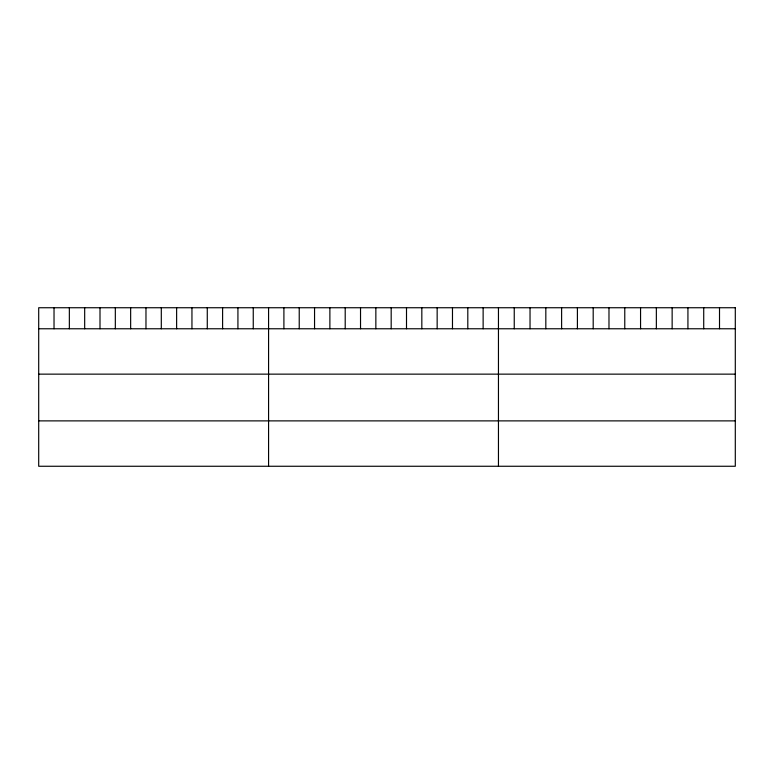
<?xml version="1.0" encoding="UTF-8"?>
<svg xmlns="http://www.w3.org/2000/svg" width="774" height="774" viewBox="0 0 774 774"><rect width="100%" height="100%" fill="white"/><g stroke="black" fill="none" stroke-linecap="round" stroke-linejoin="round"><path stroke-width="1.16" d="M38.7 328.766L735.3 328.766M38.7 374.142L735.3 374.142M38.7 420.882L735.3 420.882M719.51 307.742L719.51 328.766M703.721 307.742L703.721 328.766M687.931 307.742L687.931 328.766M672.142 307.742L672.142 328.766M656.352 307.742L656.352 328.766M640.562 307.742L640.562 328.766M624.773 307.742L624.773 328.766M608.983 307.742L608.983 328.766M593.194 307.742L593.194 328.766M577.404 307.742L577.404 328.766M561.614 307.742L561.614 328.766M545.825 307.742L545.825 328.766M530.035 307.742L530.035 328.766M514.246 307.742L514.246 328.766M498.456 307.742L498.456 466.258M483.131 307.742L483.131 328.766M467.806 307.742L467.806 328.766M452.48 307.742L452.48 328.766M437.155 307.742L437.155 328.766M421.83 307.742L421.83 328.766M406.505 307.742L406.505 328.766M391.18 307.742L391.18 328.766M375.854 307.742L375.854 328.766M360.529 307.742L360.529 328.766M345.204 307.742L345.204 328.766M329.879 307.742L329.879 328.766M314.554 307.742L314.554 328.766M299.228 307.742L299.228 328.766M283.903 307.742L283.903 328.766M268.578 307.742L268.578 466.258M253.253 307.742L253.253 328.766M237.928 307.742L237.928 328.766M222.602 307.742L222.602 328.766M207.277 307.742L207.277 328.766M191.952 307.742L191.952 328.766M176.627 307.742L176.627 328.766M161.302 307.742L161.302 328.766M145.976 307.742L145.976 328.766M130.651 307.742L130.651 328.766M115.326 307.742L115.326 328.766M100.001 307.742L100.001 328.766M84.676 307.742L84.676 328.766M69.35 307.742L69.35 328.766M54.025 307.742L54.025 328.766M735.3 307.742L38.7 307.742L38.7 466.258L735.3 466.258L735.3 307.742"/></g></svg>
